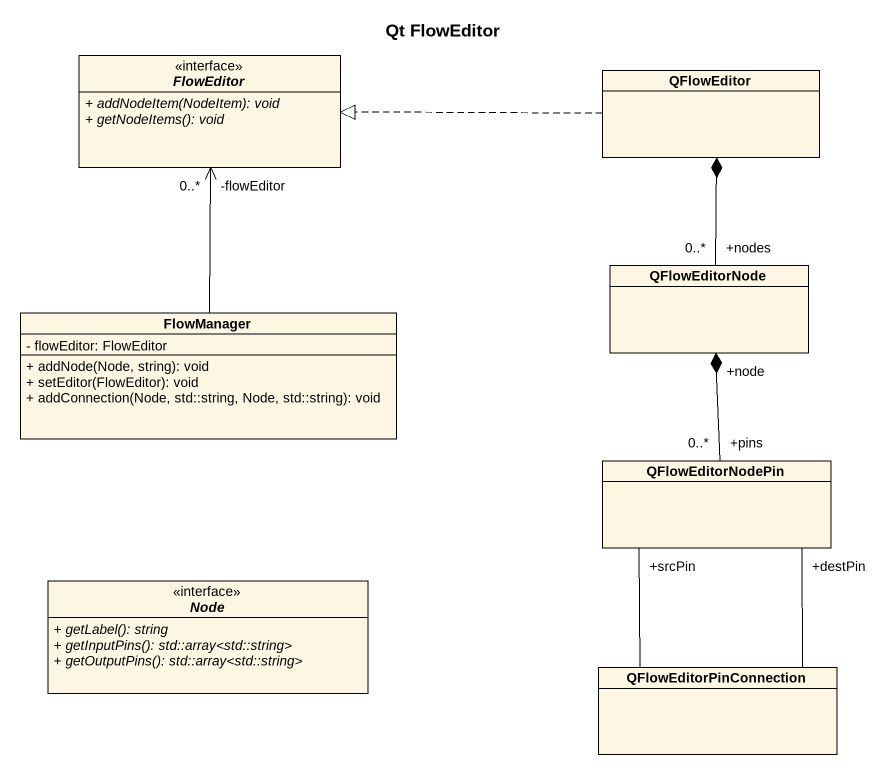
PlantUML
@startuml
title Qt FlowEditor
hide circle
hide empty members
skinparam classAttributeIconSize 0
interface FlowEditor <<interface>> {
  {abstract} + addNodeItem(NodeItem): void
  {abstract} + getNodeItems(): void
}
class QFlowEditor
class FlowManager {
  - flowEditor: FlowEditor
  + addNode(Node, string): void
  + setEditor(FlowEditor): void
  + addConnection(Node, std::string, Node, std::string): void
}
class QFlowEditorNode
class QFlowEditorNodePin
interface "Node" as Node_ <<interface>> {
  {abstract} + getLabel(): string
  {abstract} + getInputPins(): std::array<std::string>
  {abstract} + getOutputPins(): std::array<std::string>
}
class QFlowEditorPinConnection
QFlowEditor .left.|> FlowEditor
FlowManager -up-> "-flowEditor\n0..*" FlowEditor
QFlowEditorNode "+nodes\n0..*" -up-* QFlowEditor
QFlowEditorNodePin "+pins\n0..*" -up-* "+node" QFlowEditorNode
QFlowEditorPinConnection -up- "+srcPin" QFlowEditorNodePin
QFlowEditorPinConnection -up- "+destPin" QFlowEditorNodePin
@enduml
